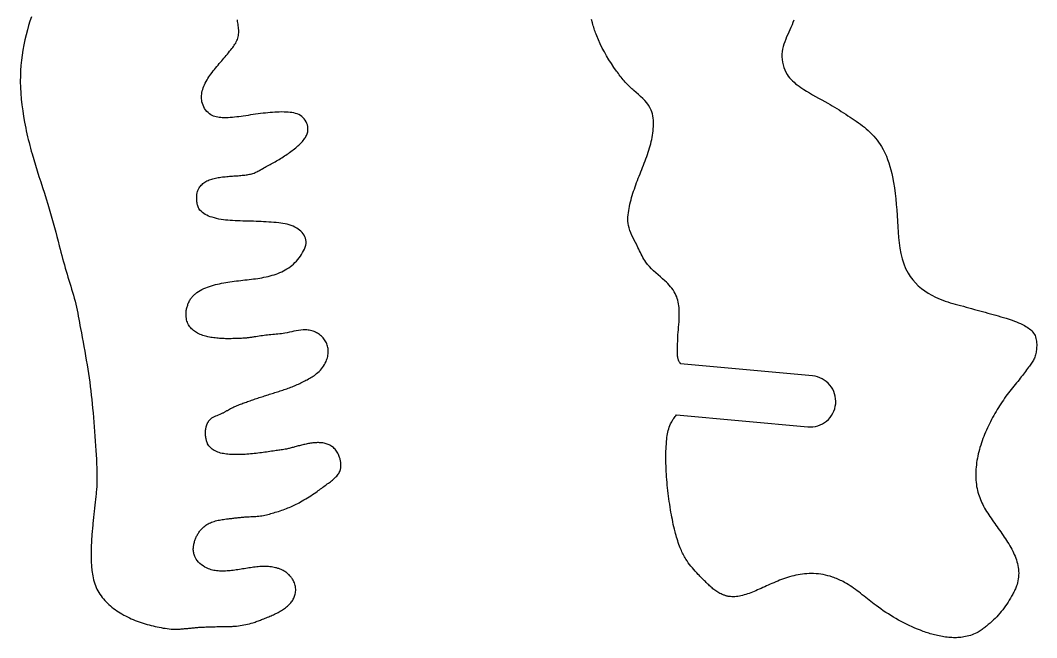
# Model space of a CAD drawing. Extents: x 0 to 235, y 0 to 140.
# Drawn here: x 121.66 to 151.47, y 100.76 to 118.89 of the extents above; entities that cross this region are included whole.
import ezdxf

# ---------------------------------------------------------------- set-up
doc = ezdxf.new("R2010")
doc.units = 0
doc.layers.add('CK_LEVEL_1', color=1, linetype='CONTINUOUS')

msp = doc.modelspace()

# ---------------------------------------------------------------- linework, layer by layer
at = {"layer": 'CK_LEVEL_1'}
msp.add_lwpolyline([(121.979, 118.988), (121.937, 118.862), (121.897, 118.734), (121.861, 118.606), (121.822, 118.459), (121.788, 118.312), (121.757, 118.163), (121.729, 118.014), (121.706, 117.864), (121.687, 117.713), (121.673, 117.562), (121.662, 117.411), (121.656, 117.26), (121.655, 117.089), (121.659, 116.917), (121.669, 116.746), (121.683, 116.575), (121.701, 116.404), (121.724, 116.233), (121.751, 116.063), (121.781, 115.894), (121.814, 115.725), (121.831, 115.64), (121.85, 115.554), (121.869, 115.469), (121.889, 115.384), (121.91, 115.299), (121.931, 115.214), (121.953, 115.13), (121.976, 115.046), (121.999, 114.962), (122.047, 114.796), (122.097, 114.632), (122.148, 114.468), (122.201, 114.304), (122.254, 114.14), (122.307, 113.977), (122.36, 113.813), (122.412, 113.649), (122.463, 113.485), (122.503, 113.35), (122.542, 113.215), (122.581, 113.079), (122.619, 112.943), (122.656, 112.807), (122.692, 112.671), (122.728, 112.535), (122.764, 112.398), (122.799, 112.262), (122.823, 112.169), (122.848, 112.076), (122.872, 111.983), (122.897, 111.891), (122.922, 111.798), (122.947, 111.705), (122.973, 111.613), (122.999, 111.521), (123.026, 111.429), (123.053, 111.341), (123.08, 111.254), (123.107, 111.166), (123.134, 111.079), (123.161, 110.991), (123.188, 110.903), (123.213, 110.816), (123.237, 110.727), (123.261, 110.639), (123.282, 110.551), (123.302, 110.463), (123.321, 110.374), (123.339, 110.285), (123.356, 110.196), (123.372, 110.107), (123.389, 110.018), (123.405, 109.929), (123.421, 109.839), (123.445, 109.706), (123.469, 109.573), (123.494, 109.44), (123.519, 109.307), (123.543, 109.173), (123.567, 109.04), (123.59, 108.907), (123.613, 108.774), (123.634, 108.64), (123.654, 108.513), (123.672, 108.386), (123.69, 108.259), (123.707, 108.132), (123.722, 108.005), (123.737, 107.878), (123.751, 107.75), (123.765, 107.623), (123.777, 107.495), (123.79, 107.358), (123.802, 107.221), (123.814, 107.084), (123.825, 106.947), (123.835, 106.809), (123.844, 106.672), (123.854, 106.534), (123.863, 106.397), (123.871, 106.259), (123.879, 106.13), (123.886, 106), (123.892, 105.87), (123.897, 105.741), (123.9, 105.611), (123.901, 105.481), (123.9, 105.352), (123.895, 105.222), (123.888, 105.093), (123.884, 105.051), (123.881, 105.009), (123.877, 104.967), (123.873, 104.925), (123.868, 104.883), (123.864, 104.841), (123.859, 104.799), (123.854, 104.757), (123.85, 104.715), (123.845, 104.67), (123.84, 104.626), (123.835, 104.581), (123.83, 104.537), (123.825, 104.492), (123.82, 104.448), (123.815, 104.404), (123.81, 104.359), (123.806, 104.315), (123.801, 104.269), (123.796, 104.223), (123.791, 104.177), (123.787, 104.131), (123.782, 104.085), (123.778, 104.039), (123.773, 103.994), (123.769, 103.948), (123.765, 103.902), (123.761, 103.856), (123.757, 103.81), (123.754, 103.764), (123.751, 103.717), (123.747, 103.671), (123.745, 103.625), (123.742, 103.579), (123.74, 103.533), (123.738, 103.486), (123.736, 103.441), (123.734, 103.396), (123.733, 103.35), (123.733, 103.305), (123.732, 103.26), (123.732, 103.214), (123.732, 103.169), (123.732, 103.124), (123.733, 103.078), (123.734, 103.035), (123.735, 102.991), (123.737, 102.947), (123.739, 102.904), (123.742, 102.86), (123.746, 102.817), (123.75, 102.773), (123.754, 102.73), (123.76, 102.686), (123.768, 102.628), (123.779, 102.571), (123.79, 102.513), (123.804, 102.456), (123.82, 102.4), (123.838, 102.344), (123.858, 102.289), (123.88, 102.235), (123.904, 102.182), (123.931, 102.132), (123.959, 102.082), (123.99, 102.034), (124.022, 101.988), (124.057, 101.942), (124.093, 101.898), (124.131, 101.855), (124.17, 101.813), (124.21, 101.773), (124.253, 101.732), (124.298, 101.693), (124.343, 101.655), (124.39, 101.619), (124.437, 101.584), (124.486, 101.55), (124.535, 101.517), (124.585, 101.486), (124.636, 101.456), (124.689, 101.425), (124.744, 101.396), (124.798, 101.368), (124.854, 101.342), (124.91, 101.316), (124.966, 101.292), (125.023, 101.268), (125.08, 101.246), (125.138, 101.225), (125.196, 101.205), (125.255, 101.186), (125.314, 101.168), (125.373, 101.151), (125.433, 101.135), (125.493, 101.12), (125.553, 101.105), (125.613, 101.091), (125.674, 101.078), (125.731, 101.065), (125.789, 101.054), (125.848, 101.043), (125.906, 101.034), (125.965, 101.025), (126.023, 101.018), (126.082, 101.013), (126.141, 101.01), (126.199, 101.008), (126.215, 101.008), (126.231, 101.008), (126.247, 101.009), (126.263, 101.009), (126.279, 101.01), (126.295, 101.01), (126.31, 101.011), (126.326, 101.012), (126.342, 101.013), (126.374, 101.015), (126.406, 101.018), (126.438, 101.021), (126.471, 101.024), (126.503, 101.027), (126.535, 101.03), (126.567, 101.033), (126.599, 101.037), (126.631, 101.04), (126.664, 101.043), (126.697, 101.046), (126.731, 101.05), (126.764, 101.053), (126.797, 101.055), (126.83, 101.058), (126.864, 101.061), (126.897, 101.064), (126.93, 101.067), (126.93, 101.067), (126.973, 101.068), (127.016, 101.07), (127.059, 101.072), (127.102, 101.073), (127.145, 101.075), (127.189, 101.077), (127.232, 101.078), (127.276, 101.08), (127.319, 101.081), (127.369, 101.082), (127.42, 101.083), (127.47, 101.083), (127.52, 101.083), (127.57, 101.084), (127.62, 101.084), (127.671, 101.085), (127.721, 101.086), (127.771, 101.087), (127.796, 101.088), (127.821, 101.089), (127.847, 101.091), (127.872, 101.092), (127.897, 101.094), (127.923, 101.096), (127.948, 101.097), (127.973, 101.1), (127.999, 101.102), (128.053, 101.108), (128.107, 101.115), (128.161, 101.123), (128.215, 101.133), (128.268, 101.143), (128.322, 101.155), (128.375, 101.168), (128.427, 101.183), (128.479, 101.198), (128.511, 101.209), (128.543, 101.219), (128.575, 101.231), (128.607, 101.242), (128.638, 101.254), (128.67, 101.266), (128.701, 101.278), (128.733, 101.291), (128.764, 101.303), (128.8, 101.317), (128.835, 101.331), (128.87, 101.344), (128.905, 101.359), (128.941, 101.373), (128.976, 101.387), (129.011, 101.402), (129.045, 101.417), (129.08, 101.433), (129.114, 101.449), (129.148, 101.465), (129.182, 101.483), (129.216, 101.5), (129.249, 101.518), (129.282, 101.537), (129.314, 101.557), (129.346, 101.577), (129.378, 101.598), (129.407, 101.618), (129.435, 101.639), (129.463, 101.66), (129.49, 101.682), (129.516, 101.706), (129.541, 101.73), (129.565, 101.755), (129.588, 101.781), (129.61, 101.808), (129.629, 101.834), (129.647, 101.862), (129.663, 101.89), (129.678, 101.919), (129.691, 101.948), (129.703, 101.979), (129.713, 102.01), (129.721, 102.041), (129.728, 102.073), (129.732, 102.11), (129.735, 102.147), (129.734, 102.184), (129.732, 102.222), (129.726, 102.259), (129.719, 102.296), (129.709, 102.332), (129.697, 102.367), (129.683, 102.402), (129.671, 102.426), (129.658, 102.45), (129.644, 102.473), (129.63, 102.496), (129.614, 102.518), (129.597, 102.539), (129.58, 102.56), (129.562, 102.58), (129.543, 102.6), (129.524, 102.619), (129.504, 102.637), (129.483, 102.654), (129.462, 102.671), (129.44, 102.687), (129.417, 102.702), (129.394, 102.716), (129.371, 102.729), (129.347, 102.742), (129.326, 102.752), (129.304, 102.762), (129.282, 102.771), (129.259, 102.779), (129.237, 102.787), (129.214, 102.795), (129.191, 102.801), (129.168, 102.808), (129.144, 102.813), (129.104, 102.822), (129.062, 102.83), (129.021, 102.836), (128.98, 102.841), (128.938, 102.845), (128.896, 102.848), (128.855, 102.849), (128.813, 102.85), (128.771, 102.849), (128.725, 102.848), (128.68, 102.845), (128.634, 102.841), (128.589, 102.837), (128.544, 102.832), (128.499, 102.826), (128.453, 102.82), (128.408, 102.813), (128.363, 102.806), (128.317, 102.799), (128.27, 102.792), (128.224, 102.784), (128.178, 102.777), (128.131, 102.769), (128.085, 102.762), (128.038, 102.755), (127.992, 102.748), (127.945, 102.742), (127.9, 102.736), (127.855, 102.731), (127.81, 102.726), (127.765, 102.722), (127.72, 102.719), (127.675, 102.716), (127.63, 102.715), (127.585, 102.714), (127.54, 102.715), (127.498, 102.716), (127.457, 102.719), (127.415, 102.723), (127.374, 102.729), (127.333, 102.736), (127.292, 102.745), (127.251, 102.755), (127.211, 102.768), (127.172, 102.783), (127.119, 102.806), (127.067, 102.833), (127.017, 102.864), (126.97, 102.898), (126.926, 102.936), (126.885, 102.977), (126.848, 103.021), (126.815, 103.069), (126.787, 103.119), (126.775, 103.145), (126.765, 103.171), (126.756, 103.199), (126.748, 103.226), (126.741, 103.254), (126.736, 103.282), (126.733, 103.311), (126.73, 103.339), (126.73, 103.367), (126.731, 103.396), (126.733, 103.424), (126.736, 103.452), (126.741, 103.48), (126.746, 103.507), (126.753, 103.535), (126.761, 103.562), (126.769, 103.589), (126.778, 103.616), (126.787, 103.641), (126.796, 103.665), (126.806, 103.689), (126.817, 103.713), (126.828, 103.737), (126.84, 103.76), (126.852, 103.783), (126.865, 103.806), (126.879, 103.828), (126.894, 103.851), (126.91, 103.873), (126.926, 103.895), (126.943, 103.916), (126.961, 103.937), (126.979, 103.957), (126.998, 103.976), (127.018, 103.995), (127.039, 104.013), (127.068, 104.037), (127.099, 104.059), (127.131, 104.08), (127.164, 104.099), (127.198, 104.117), (127.232, 104.134), (127.268, 104.149), (127.303, 104.163), (127.339, 104.175), (127.379, 104.187), (127.418, 104.197), (127.458, 104.206), (127.498, 104.214), (127.538, 104.221), (127.578, 104.228), (127.618, 104.234), (127.659, 104.239), (127.699, 104.244), (127.731, 104.248), (127.763, 104.252), (127.795, 104.256), (127.826, 104.26), (127.858, 104.263), (127.89, 104.267), (127.921, 104.271), (127.953, 104.274), (127.985, 104.278), (128.017, 104.282), (128.05, 104.285), (128.082, 104.289), (128.115, 104.292), (128.147, 104.296), (128.18, 104.299), (128.212, 104.302), (128.245, 104.304), (128.278, 104.306), (128.325, 104.309), (128.372, 104.311), (128.419, 104.313), (128.466, 104.315), (128.514, 104.317), (128.561, 104.32), (128.608, 104.323), (128.654, 104.328), (128.701, 104.333), (128.745, 104.34), (128.788, 104.348), (128.832, 104.357), (128.875, 104.367), (128.918, 104.378), (128.961, 104.389), (129.004, 104.401), (129.047, 104.413), (129.089, 104.426), (129.136, 104.44), (129.183, 104.454), (129.23, 104.469), (129.276, 104.484), (129.323, 104.5), (129.369, 104.516), (129.415, 104.532), (129.46, 104.55), (129.506, 104.568), (129.547, 104.585), (129.589, 104.603), (129.63, 104.622), (129.671, 104.641), (129.712, 104.661), (129.752, 104.681), (129.793, 104.702), (129.833, 104.723), (129.873, 104.745), (129.925, 104.774), (129.976, 104.803), (130.027, 104.833), (130.078, 104.864), (130.128, 104.895), (130.178, 104.927), (130.227, 104.959), (130.276, 104.993), (130.325, 105.026), (130.359, 105.051), (130.394, 105.076), (130.428, 105.101), (130.462, 105.126), (130.496, 105.151), (130.53, 105.177), (130.564, 105.202), (130.598, 105.227), (130.632, 105.252), (130.662, 105.274), (130.692, 105.295), (130.722, 105.317), (130.752, 105.338), (130.781, 105.361), (130.81, 105.384), (130.838, 105.408), (130.866, 105.432), (130.893, 105.458), (130.916, 105.481), (130.938, 105.506), (130.959, 105.531), (130.978, 105.557), (130.996, 105.584), (131.012, 105.611), (131.027, 105.64), (131.038, 105.669), (131.048, 105.7), (131.052, 105.717), (131.055, 105.735), (131.058, 105.754), (131.06, 105.772), (131.061, 105.79), (131.061, 105.809), (131.061, 105.827), (131.061, 105.846), (131.059, 105.864), (131.057, 105.888), (131.054, 105.912), (131.05, 105.936), (131.046, 105.959), (131.041, 105.983), (131.035, 106.006), (131.028, 106.029), (131.021, 106.052), (131.013, 106.075), (131, 106.108), (130.985, 106.141), (130.969, 106.173), (130.952, 106.204), (130.933, 106.234), (130.912, 106.262), (130.89, 106.29), (130.866, 106.316), (130.841, 106.34), (130.817, 106.359), (130.792, 106.377), (130.767, 106.394), (130.74, 106.409), (130.712, 106.422), (130.684, 106.435), (130.655, 106.446), (130.626, 106.455), (130.596, 106.463), (130.565, 106.47), (130.533, 106.476), (130.501, 106.48), (130.469, 106.483), (130.437, 106.485), (130.405, 106.486), (130.373, 106.486), (130.34, 106.484), (130.308, 106.483), (130.274, 106.48), (130.24, 106.477), (130.206, 106.472), (130.172, 106.468), (130.138, 106.462), (130.105, 106.457), (130.071, 106.45), (130.038, 106.443), (130.004, 106.436), (129.971, 106.429), (129.939, 106.421), (129.906, 106.413), (129.874, 106.405), (129.842, 106.397), (129.809, 106.388), (129.777, 106.379), (129.745, 106.37), (129.712, 106.362), (129.685, 106.354), (129.657, 106.346), (129.63, 106.339), (129.602, 106.331), (129.574, 106.324), (129.547, 106.317), (129.519, 106.31), (129.491, 106.304), (129.463, 106.298), (129.425, 106.29), (129.387, 106.284), (129.35, 106.277), (129.311, 106.272), (129.273, 106.267), (129.235, 106.262), (129.197, 106.257), (129.159, 106.252), (129.12, 106.247), (129.071, 106.24), (129.022, 106.233), (128.973, 106.226), (128.924, 106.219), (128.875, 106.211), (128.826, 106.204), (128.777, 106.197), (128.728, 106.19), (128.679, 106.183), (128.626, 106.176), (128.572, 106.169), (128.519, 106.163), (128.466, 106.158), (128.412, 106.153), (128.359, 106.148), (128.305, 106.144), (128.252, 106.141), (128.198, 106.138), (128.148, 106.136), (128.097, 106.135), (128.046, 106.134), (127.996, 106.134), (127.945, 106.135), (127.894, 106.136), (127.843, 106.139), (127.792, 106.142), (127.742, 106.146), (127.699, 106.151), (127.657, 106.156), (127.614, 106.163), (127.573, 106.171), (127.531, 106.181), (127.49, 106.192), (127.45, 106.206), (127.41, 106.222), (127.371, 106.241), (127.341, 106.258), (127.311, 106.277), (127.282, 106.297), (127.255, 106.32), (127.23, 106.344), (127.206, 106.369), (127.185, 106.396), (127.166, 106.425), (127.149, 106.455), (127.144, 106.467), (127.138, 106.48), (127.133, 106.493), (127.129, 106.507), (127.124, 106.52), (127.12, 106.534), (127.117, 106.547), (127.113, 106.561), (127.11, 106.575), (127.107, 106.589), (127.104, 106.604), (127.101, 106.619), (127.099, 106.633), (127.096, 106.648), (127.094, 106.663), (127.092, 106.678), (127.091, 106.692), (127.09, 106.707), (127.088, 106.722), (127.088, 106.737), (127.087, 106.752), (127.087, 106.767), (127.087, 106.783), (127.087, 106.798), (127.088, 106.813), (127.089, 106.828), (127.09, 106.843), (127.091, 106.858), (127.093, 106.872), (127.095, 106.887), (127.098, 106.901), (127.1, 106.916), (127.103, 106.93), (127.107, 106.945), (127.11, 106.959), (127.114, 106.973), (127.118, 106.987), (127.123, 107), (127.128, 107.014), (127.133, 107.027), (127.138, 107.04), (127.144, 107.053), (127.151, 107.065), (127.158, 107.078), (127.165, 107.09), (127.172, 107.101), (127.18, 107.113), (127.188, 107.124), (127.197, 107.134), (127.206, 107.145), (127.215, 107.155), (127.224, 107.165), (127.234, 107.174), (127.244, 107.183), (127.278, 107.21), (127.315, 107.233), (127.353, 107.253), (127.393, 107.271), (127.433, 107.288), (127.474, 107.305), (127.515, 107.321), (127.556, 107.339), (127.595, 107.357), (127.611, 107.365), (127.626, 107.373), (127.641, 107.382), (127.656, 107.39), (127.671, 107.399), (127.686, 107.408), (127.7, 107.417), (127.715, 107.426), (127.73, 107.434), (127.761, 107.452), (127.792, 107.469), (127.823, 107.486), (127.854, 107.502), (127.886, 107.518), (127.918, 107.533), (127.95, 107.548), (127.982, 107.562), (128.015, 107.576), (128.049, 107.59), (128.082, 107.603), (128.116, 107.616), (128.15, 107.629), (128.184, 107.641), (128.218, 107.654), (128.253, 107.666), (128.287, 107.678), (128.321, 107.69), (128.359, 107.703), (128.396, 107.717), (128.434, 107.73), (128.472, 107.743), (128.509, 107.756), (128.547, 107.77), (128.585, 107.783), (128.622, 107.795), (128.66, 107.808), (128.699, 107.821), (128.737, 107.833), (128.776, 107.845), (128.815, 107.858), (128.853, 107.87), (128.892, 107.882), (128.931, 107.894), (128.97, 107.906), (129.008, 107.917), (129.047, 107.93), (129.086, 107.942), (129.125, 107.954), (129.164, 107.966), (129.203, 107.979), (129.242, 107.992), (129.281, 108.004), (129.319, 108.017), (129.358, 108.03), (129.397, 108.044), (129.435, 108.057), (129.474, 108.071), (129.512, 108.085), (129.551, 108.099), (129.589, 108.113), (129.627, 108.128), (129.665, 108.143), (129.703, 108.159), (129.74, 108.175), (129.778, 108.191), (129.815, 108.208), (129.852, 108.225), (129.889, 108.243), (129.925, 108.261), (129.962, 108.279), (129.998, 108.297), (130.035, 108.316), (130.071, 108.335), (130.108, 108.355), (130.144, 108.375), (130.18, 108.395), (130.215, 108.417), (130.249, 108.439), (130.283, 108.462), (130.317, 108.487), (130.349, 108.512), (130.387, 108.545), (130.423, 108.58), (130.458, 108.616), (130.491, 108.654), (130.522, 108.694), (130.551, 108.735), (130.578, 108.778), (130.602, 108.823), (130.624, 108.869), (130.639, 108.905), (130.652, 108.942), (130.664, 108.98), (130.673, 109.018), (130.681, 109.057), (130.686, 109.095), (130.689, 109.134), (130.69, 109.173), (130.688, 109.212), (130.684, 109.247), (130.678, 109.282), (130.67, 109.316), (130.659, 109.349), (130.647, 109.383), (130.634, 109.415), (130.618, 109.447), (130.6, 109.477), (130.581, 109.507), (130.56, 109.535), (130.538, 109.563), (130.514, 109.589), (130.489, 109.613), (130.463, 109.636), (130.435, 109.658), (130.406, 109.678), (130.376, 109.697), (130.345, 109.714), (130.312, 109.731), (130.277, 109.745), (130.242, 109.758), (130.206, 109.769), (130.17, 109.778), (130.133, 109.785), (130.096, 109.791), (130.059, 109.795), (130.022, 109.797), (129.954, 109.796), (129.886, 109.791), (129.819, 109.782), (129.752, 109.77), (129.684, 109.756), (129.617, 109.741), (129.55, 109.726), (129.483, 109.711), (129.416, 109.698), (129.365, 109.69), (129.315, 109.683), (129.264, 109.677), (129.213, 109.672), (129.162, 109.667), (129.111, 109.663), (129.06, 109.658), (129.009, 109.654), (128.958, 109.649), (128.909, 109.644), (128.859, 109.639), (128.809, 109.633), (128.759, 109.626), (128.71, 109.619), (128.66, 109.612), (128.61, 109.605), (128.561, 109.598), (128.511, 109.59), (128.487, 109.586), (128.462, 109.582), (128.437, 109.578), (128.413, 109.575), (128.388, 109.571), (128.363, 109.567), (128.339, 109.564), (128.314, 109.561), (128.289, 109.558), (128.254, 109.555), (128.219, 109.552), (128.184, 109.55), (128.148, 109.548), (128.113, 109.546), (128.077, 109.545), (128.042, 109.544), (128.007, 109.543), (127.971, 109.542), (127.929, 109.541), (127.886, 109.54), (127.844, 109.539), (127.802, 109.539), (127.76, 109.539), (127.717, 109.539), (127.675, 109.539), (127.633, 109.54), (127.59, 109.542), (127.547, 109.544), (127.503, 109.547), (127.46, 109.55), (127.417, 109.554), (127.373, 109.559), (127.33, 109.564), (127.287, 109.571), (127.244, 109.578), (127.201, 109.586), (127.161, 109.594), (127.122, 109.603), (127.083, 109.614), (127.044, 109.625), (127.005, 109.637), (126.967, 109.651), (126.93, 109.666), (126.893, 109.683), (126.856, 109.701), (126.824, 109.719), (126.793, 109.739), (126.763, 109.76), (126.733, 109.782), (126.705, 109.806), (126.679, 109.831), (126.654, 109.857), (126.631, 109.886), (126.61, 109.915), (126.59, 109.949), (126.572, 109.984), (126.557, 110.021), (126.544, 110.058), (126.534, 110.097), (126.526, 110.136), (126.52, 110.176), (126.517, 110.215), (126.516, 110.255), (126.517, 110.282), (126.519, 110.31), (126.521, 110.337), (126.525, 110.364), (126.53, 110.391), (126.535, 110.417), (126.541, 110.444), (126.548, 110.47), (126.556, 110.497), (126.565, 110.524), (126.574, 110.552), (126.584, 110.579), (126.596, 110.606), (126.608, 110.632), (126.621, 110.658), (126.635, 110.683), (126.65, 110.707), (126.666, 110.731), (126.682, 110.751), (126.698, 110.771), (126.715, 110.79), (126.733, 110.808), (126.752, 110.826), (126.771, 110.843), (126.791, 110.859), (126.811, 110.875), (126.831, 110.891), (126.881, 110.924), (126.932, 110.955), (126.984, 110.983), (127.038, 111.009), (127.093, 111.032), (127.149, 111.054), (127.205, 111.074), (127.262, 111.092), (127.32, 111.109), (127.38, 111.125), (127.44, 111.14), (127.501, 111.154), (127.561, 111.166), (127.622, 111.178), (127.683, 111.189), (127.745, 111.199), (127.806, 111.208), (127.867, 111.217), (127.93, 111.225), (127.993, 111.233), (128.057, 111.24), (128.12, 111.248), (128.183, 111.255), (128.246, 111.262), (128.31, 111.269), (128.373, 111.276), (128.436, 111.284), (128.497, 111.292), (128.559, 111.3), (128.62, 111.309), (128.682, 111.319), (128.743, 111.33), (128.804, 111.341), (128.865, 111.354), (128.925, 111.368), (128.986, 111.383), (129.044, 111.399), (129.101, 111.417), (129.157, 111.436), (129.213, 111.456), (129.269, 111.478), (129.323, 111.502), (129.376, 111.528), (129.428, 111.556), (129.478, 111.586), (129.528, 111.619), (129.577, 111.654), (129.623, 111.692), (129.669, 111.731), (129.712, 111.773), (129.755, 111.818), (129.795, 111.864), (129.835, 111.913), (129.873, 111.965), (129.906, 112.014), (129.938, 112.066), (129.967, 112.118), (129.993, 112.172), (130.013, 112.226), (130.029, 112.281), (130.038, 112.335), (130.04, 112.389), (130.035, 112.443), (130.023, 112.488), (130.005, 112.532), (129.982, 112.575), (129.954, 112.616), (129.922, 112.656), (129.887, 112.693), (129.849, 112.727), (129.808, 112.759), (129.766, 112.787), (129.711, 112.818), (129.655, 112.845), (129.598, 112.867), (129.54, 112.885), (129.481, 112.9), (129.421, 112.913), (129.361, 112.923), (129.3, 112.931), (129.239, 112.938), (129.165, 112.946), (129.091, 112.953), (129.016, 112.959), (128.942, 112.964), (128.868, 112.969), (128.794, 112.973), (128.719, 112.976), (128.645, 112.98), (128.57, 112.982), (128.493, 112.985), (128.416, 112.987), (128.339, 112.989), (128.262, 112.992), (128.185, 112.994), (128.108, 112.997), (128.031, 113), (127.954, 113.003), (127.878, 113.008), (127.811, 113.012), (127.745, 113.017), (127.679, 113.023), (127.612, 113.031), (127.546, 113.04), (127.48, 113.052), (127.414, 113.066), (127.347, 113.083), (127.28, 113.103), (127.229, 113.121), (127.179, 113.141), (127.129, 113.163), (127.082, 113.188), (127.037, 113.215), (126.995, 113.246), (126.957, 113.28), (126.924, 113.317), (126.896, 113.358), (126.883, 113.383), (126.871, 113.41), (126.861, 113.437), (126.853, 113.465), (126.846, 113.493), (126.841, 113.523), (126.836, 113.553), (126.833, 113.583), (126.831, 113.613), (126.83, 113.654), (126.83, 113.696), (126.832, 113.737), (126.837, 113.777), (126.844, 113.817), (126.854, 113.856), (126.866, 113.894), (126.881, 113.93), (126.9, 113.965), (126.918, 113.993), (126.939, 114.02), (126.961, 114.046), (126.986, 114.07), (127.012, 114.093), (127.039, 114.114), (127.067, 114.134), (127.097, 114.152), (127.127, 114.169), (127.162, 114.186), (127.198, 114.201), (127.234, 114.215), (127.27, 114.226), (127.307, 114.237), (127.345, 114.246), (127.382, 114.255), (127.42, 114.262), (127.458, 114.269), (127.5, 114.275), (127.542, 114.281), (127.584, 114.287), (127.626, 114.292), (127.668, 114.296), (127.71, 114.3), (127.752, 114.304), (127.795, 114.307), (127.837, 114.311), (127.878, 114.314), (127.919, 114.317), (127.96, 114.319), (128.001, 114.322), (128.042, 114.325), (128.083, 114.329), (128.124, 114.332), (128.165, 114.336), (128.206, 114.34), (128.241, 114.344), (128.276, 114.349), (128.31, 114.354), (128.344, 114.359), (128.378, 114.366), (128.412, 114.373), (128.446, 114.382), (128.479, 114.392), (128.511, 114.403), (128.54, 114.415), (128.568, 114.427), (128.596, 114.44), (128.624, 114.454), (128.651, 114.469), (128.679, 114.484), (128.706, 114.499), (128.733, 114.515), (128.76, 114.53), (128.797, 114.551), (128.834, 114.571), (128.87, 114.591), (128.907, 114.611), (128.944, 114.63), (128.981, 114.65), (129.017, 114.67), (129.054, 114.69), (129.09, 114.711), (129.131, 114.733), (129.171, 114.757), (129.211, 114.78), (129.25, 114.804), (129.29, 114.829), (129.329, 114.853), (129.368, 114.879), (129.407, 114.904), (129.445, 114.93), (129.482, 114.955), (129.519, 114.981), (129.556, 115.007), (129.592, 115.033), (129.628, 115.06), (129.664, 115.088), (129.699, 115.115), (129.734, 115.144), (129.768, 115.173), (129.797, 115.198), (129.826, 115.223), (129.854, 115.249), (129.882, 115.276), (129.908, 115.304), (129.934, 115.332), (129.958, 115.362), (129.982, 115.393), (130.004, 115.424), (130.019, 115.449), (130.034, 115.475), (130.047, 115.501), (130.059, 115.528), (130.07, 115.556), (130.079, 115.584), (130.086, 115.612), (130.091, 115.641), (130.094, 115.67), (130.094, 115.718), (130.089, 115.767), (130.077, 115.815), (130.061, 115.862), (130.04, 115.908), (130.014, 115.951), (129.985, 115.992), (129.952, 116.028), (129.916, 116.061), (129.873, 116.092), (129.828, 116.118), (129.779, 116.139), (129.729, 116.155), (129.677, 116.168), (129.624, 116.178), (129.57, 116.185), (129.515, 116.19), (129.461, 116.193), (129.391, 116.195), (129.322, 116.196), (129.253, 116.195), (129.185, 116.193), (129.117, 116.189), (129.05, 116.184), (128.982, 116.179), (128.915, 116.172), (128.848, 116.165), (128.775, 116.156), (128.703, 116.147), (128.63, 116.138), (128.557, 116.128), (128.485, 116.118), (128.412, 116.108), (128.339, 116.097), (128.267, 116.086), (128.194, 116.076), (128.131, 116.067), (128.068, 116.058), (128.005, 116.049), (127.941, 116.042), (127.878, 116.035), (127.814, 116.03), (127.75, 116.027), (127.685, 116.025), (127.62, 116.025), (127.577, 116.027), (127.533, 116.03), (127.489, 116.035), (127.446, 116.042), (127.403, 116.051), (127.362, 116.062), (127.321, 116.076), (127.282, 116.093), (127.244, 116.113), (127.202, 116.142), (127.162, 116.176), (127.126, 116.213), (127.092, 116.254), (127.063, 116.299), (127.037, 116.345), (127.015, 116.394), (126.997, 116.444), (126.984, 116.495), (126.976, 116.541), (126.972, 116.586), (126.971, 116.632), (126.973, 116.678), (126.977, 116.723), (126.985, 116.768), (126.994, 116.813), (127.006, 116.857), (127.02, 116.9), (127.039, 116.949), (127.059, 116.997), (127.082, 117.044), (127.106, 117.09), (127.132, 117.135), (127.16, 117.179), (127.188, 117.223), (127.218, 117.266), (127.248, 117.309), (127.282, 117.354), (127.315, 117.399), (127.35, 117.443), (127.385, 117.487), (127.42, 117.53), (127.455, 117.573), (127.491, 117.616), (127.527, 117.659), (127.563, 117.701), (127.597, 117.74), (127.63, 117.779), (127.664, 117.818), (127.697, 117.858), (127.73, 117.897), (127.763, 117.937), (127.796, 117.977), (127.829, 118.018), (127.861, 118.059), (127.885, 118.09), (127.908, 118.122), (127.931, 118.154), (127.953, 118.187), (127.973, 118.221), (127.992, 118.255), (128.009, 118.29), (128.024, 118.325), (128.036, 118.362), (128.046, 118.4), (128.054, 118.44), (128.059, 118.48), (128.061, 118.52), (128.062, 118.561), (128.061, 118.602), (128.059, 118.644), (128.055, 118.685), (128.05, 118.726), (128.045, 118.77), (128.038, 118.813), (128.03, 118.856), (128.022, 118.899)], dxfattribs=at)
msp.add_lwpolyline([(144.348, 118.895), (144.323, 118.823), (144.295, 118.751), (144.265, 118.681), (144.234, 118.61), (144.202, 118.54), (144.17, 118.469), (144.138, 118.399), (144.109, 118.329), (144.081, 118.258), (144.056, 118.187), (144.035, 118.115), (144.018, 118.042), (144.006, 117.967), (144, 117.891), (143.999, 117.813), (144.004, 117.735), (144.015, 117.658), (144.031, 117.581), (144.053, 117.506), (144.08, 117.433), (144.113, 117.363), (144.152, 117.297), (144.187, 117.246), (144.225, 117.198), (144.266, 117.152), (144.309, 117.109), (144.355, 117.067), (144.402, 117.027), (144.451, 116.989), (144.501, 116.952), (144.552, 116.917), (144.637, 116.86), (144.724, 116.805), (144.811, 116.753), (144.9, 116.702), (144.988, 116.652), (145.077, 116.602), (145.166, 116.553), (145.255, 116.504), (145.343, 116.453), (145.41, 116.415), (145.476, 116.375), (145.543, 116.335), (145.608, 116.295), (145.674, 116.254), (145.74, 116.212), (145.805, 116.171), (145.87, 116.129), (145.935, 116.087), (145.997, 116.046), (146.059, 116.006), (146.121, 115.964), (146.182, 115.923), (146.242, 115.88), (146.302, 115.836), (146.361, 115.791), (146.419, 115.745), (146.475, 115.697), (146.532, 115.647), (146.588, 115.595), (146.641, 115.541), (146.693, 115.485), (146.743, 115.427), (146.791, 115.368), (146.837, 115.308), (146.88, 115.245), (146.921, 115.181), (146.973, 115.09), (147.02, 114.996), (147.063, 114.899), (147.101, 114.8), (147.136, 114.7), (147.167, 114.598), (147.195, 114.495), (147.219, 114.392), (147.242, 114.289), (147.272, 114.128), (147.298, 113.967), (147.32, 113.805), (147.339, 113.644), (147.354, 113.482), (147.368, 113.319), (147.38, 113.155), (147.391, 112.99), (147.402, 112.824), (147.412, 112.666), (147.424, 112.507), (147.44, 112.349), (147.461, 112.193), (147.489, 112.038), (147.525, 111.888), (147.571, 111.741), (147.628, 111.6), (147.699, 111.464), (147.763, 111.365), (147.835, 111.27), (147.914, 111.18), (148, 111.095), (148.092, 111.015), (148.188, 110.941), (148.289, 110.873), (148.394, 110.812), (148.501, 110.756), (148.573, 110.724), (148.644, 110.695), (148.717, 110.667), (148.79, 110.642), (148.864, 110.618), (148.938, 110.596), (149.012, 110.574), (149.086, 110.553), (149.161, 110.533), (149.242, 110.511), (149.322, 110.489), (149.403, 110.467), (149.484, 110.444), (149.564, 110.422), (149.645, 110.4), (149.726, 110.378), (149.807, 110.356), (149.887, 110.334), (149.964, 110.313), (150.041, 110.292), (150.117, 110.27), (150.194, 110.249), (150.271, 110.227), (150.347, 110.206), (150.423, 110.183), (150.499, 110.161), (150.574, 110.138), (150.636, 110.118), (150.697, 110.099), (150.758, 110.078), (150.818, 110.056), (150.878, 110.033), (150.938, 110.009), (150.998, 109.982), (151.057, 109.953), (151.115, 109.922), (151.154, 109.9), (151.192, 109.876), (151.229, 109.851), (151.265, 109.825), (151.298, 109.796), (151.33, 109.767), (151.359, 109.735), (151.384, 109.701), (151.407, 109.666), (151.425, 109.628), (151.44, 109.589), (151.452, 109.548), (151.461, 109.506), (151.467, 109.462), (151.471, 109.418), (151.473, 109.374), (151.473, 109.329), (151.472, 109.285), (151.469, 109.248), (151.466, 109.211), (151.462, 109.174), (151.457, 109.138), (151.45, 109.102), (151.442, 109.067), (151.432, 109.033), (151.421, 108.999), (151.407, 108.966), (151.393, 108.935), (151.377, 108.905), (151.359, 108.875), (151.34, 108.845), (151.321, 108.816), (151.3, 108.788), (151.28, 108.759), (151.258, 108.731), (151.237, 108.703), (151.206, 108.662), (151.175, 108.62), (151.145, 108.579), (151.114, 108.538), (151.084, 108.497), (151.053, 108.456), (151.022, 108.416), (150.991, 108.375), (150.96, 108.335), (150.922, 108.286), (150.883, 108.238), (150.844, 108.19), (150.804, 108.142), (150.765, 108.094), (150.726, 108.046), (150.687, 107.998), (150.649, 107.949), (150.611, 107.9), (150.572, 107.847), (150.533, 107.793), (150.495, 107.738), (150.457, 107.683), (150.421, 107.627), (150.385, 107.571), (150.35, 107.514), (150.315, 107.457), (150.281, 107.4), (150.247, 107.341), (150.213, 107.282), (150.18, 107.222), (150.148, 107.162), (150.116, 107.101), (150.086, 107.04), (150.056, 106.979), (150.027, 106.917), (149.998, 106.855), (149.971, 106.793), (149.945, 106.73), (149.92, 106.667), (149.896, 106.604), (149.873, 106.541), (149.851, 106.477), (149.83, 106.412), (149.81, 106.348), (149.792, 106.282), (149.775, 106.219), (149.76, 106.156), (149.746, 106.092), (149.733, 106.028), (149.722, 105.963), (149.712, 105.899), (149.704, 105.834), (149.697, 105.769), (149.691, 105.703), (149.688, 105.64), (149.686, 105.577), (149.685, 105.513), (149.687, 105.45), (149.69, 105.387), (149.696, 105.323), (149.703, 105.261), (149.712, 105.198), (149.724, 105.136), (149.736, 105.082), (149.75, 105.029), (149.766, 104.976), (149.783, 104.924), (149.801, 104.872), (149.821, 104.821), (149.842, 104.77), (149.865, 104.72), (149.889, 104.671), (149.916, 104.618), (149.945, 104.566), (149.975, 104.514), (150.005, 104.463), (150.037, 104.413), (150.069, 104.363), (150.102, 104.314), (150.136, 104.265), (150.17, 104.216), (150.205, 104.165), (150.241, 104.115), (150.276, 104.065), (150.312, 104.015), (150.348, 103.965), (150.383, 103.914), (150.419, 103.864), (150.454, 103.814), (150.489, 103.763), (150.523, 103.714), (150.556, 103.664), (150.589, 103.614), (150.621, 103.563), (150.653, 103.512), (150.683, 103.46), (150.713, 103.408), (150.742, 103.356), (150.769, 103.302), (150.794, 103.252), (150.817, 103.2), (150.839, 103.148), (150.859, 103.096), (150.878, 103.043), (150.894, 102.989), (150.909, 102.935), (150.921, 102.88), (150.931, 102.824), (150.938, 102.768), (150.943, 102.711), (150.945, 102.654), (150.944, 102.597), (150.941, 102.54), (150.934, 102.484), (150.925, 102.428), (150.912, 102.372), (150.897, 102.318), (150.886, 102.286), (150.874, 102.254), (150.861, 102.223), (150.848, 102.191), (150.833, 102.161), (150.818, 102.13), (150.803, 102.099), (150.787, 102.069), (150.771, 102.039), (150.737, 101.979), (150.703, 101.92), (150.668, 101.861), (150.632, 101.803), (150.595, 101.746), (150.557, 101.69), (150.517, 101.634), (150.476, 101.58), (150.434, 101.527), (150.39, 101.475), (150.346, 101.424), (150.3, 101.375), (150.253, 101.326), (150.205, 101.279), (150.155, 101.232), (150.105, 101.187), (150.054, 101.142), (150.002, 101.099), (149.976, 101.077), (149.95, 101.057), (149.923, 101.036), (149.896, 101.016), (149.869, 100.997), (149.842, 100.978), (149.814, 100.959), (149.786, 100.942), (149.757, 100.925), (149.713, 100.902), (149.669, 100.88), (149.624, 100.861), (149.578, 100.843), (149.531, 100.827), (149.483, 100.813), (149.435, 100.801), (149.387, 100.79), (149.338, 100.781), (149.294, 100.774), (149.25, 100.768), (149.206, 100.764), (149.162, 100.761), (149.118, 100.759), (149.073, 100.759), (149.029, 100.759), (148.985, 100.761), (148.941, 100.763), (148.894, 100.767), (148.847, 100.771), (148.8, 100.777), (148.753, 100.784), (148.707, 100.791), (148.66, 100.8), (148.614, 100.809), (148.568, 100.819), (148.522, 100.83), (148.48, 100.841), (148.437, 100.852), (148.395, 100.864), (148.353, 100.876), (148.311, 100.889), (148.269, 100.902), (148.228, 100.916), (148.186, 100.93), (148.145, 100.945), (148.062, 100.976), (147.98, 101.009), (147.898, 101.043), (147.817, 101.078), (147.737, 101.115), (147.657, 101.154), (147.578, 101.194), (147.499, 101.235), (147.421, 101.277), (147.345, 101.32), (147.27, 101.364), (147.195, 101.41), (147.121, 101.456), (147.047, 101.503), (146.974, 101.552), (146.903, 101.602), (146.831, 101.653), (146.761, 101.704), (146.71, 101.743), (146.659, 101.783), (146.609, 101.822), (146.559, 101.862), (146.508, 101.902), (146.458, 101.942), (146.408, 101.982), (146.358, 102.022), (146.307, 102.062), (146.257, 102.101), (146.206, 102.139), (146.155, 102.177), (146.103, 102.214), (146.051, 102.25), (145.998, 102.286), (145.944, 102.32), (145.89, 102.353), (145.835, 102.384), (145.797, 102.404), (145.759, 102.424), (145.72, 102.443), (145.682, 102.461), (145.642, 102.478), (145.603, 102.495), (145.563, 102.511), (145.522, 102.526), (145.482, 102.54), (145.415, 102.561), (145.347, 102.58), (145.278, 102.597), (145.209, 102.611), (145.139, 102.622), (145.07, 102.631), (144.999, 102.638), (144.929, 102.642), (144.859, 102.643), (144.794, 102.642), (144.73, 102.638), (144.666, 102.633), (144.602, 102.625), (144.538, 102.616), (144.474, 102.604), (144.411, 102.592), (144.348, 102.577), (144.286, 102.561), (144.226, 102.544), (144.166, 102.526), (144.107, 102.507), (144.049, 102.487), (143.99, 102.466), (143.932, 102.444), (143.875, 102.421), (143.817, 102.398), (143.76, 102.374), (143.706, 102.351), (143.653, 102.327), (143.599, 102.303), (143.546, 102.28), (143.493, 102.256), (143.439, 102.232), (143.386, 102.208), (143.333, 102.184), (143.279, 102.16), (143.232, 102.139), (143.184, 102.119), (143.136, 102.099), (143.088, 102.08), (143.039, 102.061), (142.991, 102.044), (142.941, 102.028), (142.891, 102.013), (142.841, 101.999), (142.797, 101.989), (142.753, 101.98), (142.709, 101.972), (142.664, 101.966), (142.619, 101.962), (142.575, 101.961), (142.53, 101.961), (142.486, 101.964), (142.442, 101.97), (142.423, 101.973), (142.405, 101.977), (142.386, 101.981), (142.368, 101.986), (142.35, 101.991), (142.331, 101.997), (142.313, 102.003), (142.296, 102.009), (142.278, 102.016), (142.245, 102.03), (142.213, 102.045), (142.181, 102.061), (142.15, 102.077), (142.119, 102.095), (142.089, 102.114), (142.06, 102.134), (142.031, 102.154), (142.002, 102.176), (141.976, 102.197), (141.951, 102.218), (141.925, 102.24), (141.9, 102.262), (141.876, 102.285), (141.852, 102.308), (141.828, 102.331), (141.804, 102.354), (141.78, 102.377), (141.753, 102.404), (141.727, 102.431), (141.7, 102.457), (141.673, 102.484), (141.647, 102.511), (141.621, 102.538), (141.595, 102.565), (141.568, 102.592), (141.542, 102.619), (141.499, 102.666), (141.456, 102.713), (141.413, 102.761), (141.371, 102.809), (141.331, 102.858), (141.291, 102.909), (141.253, 102.96), (141.217, 103.012), (141.182, 103.065), (141.161, 103.1), (141.14, 103.136), (141.121, 103.172), (141.102, 103.208), (141.083, 103.245), (141.066, 103.282), (141.049, 103.319), (141.033, 103.357), (141.017, 103.395), (140.996, 103.447), (140.977, 103.499), (140.958, 103.551), (140.941, 103.604), (140.924, 103.657), (140.908, 103.71), (140.893, 103.764), (140.878, 103.818), (140.864, 103.871), (140.846, 103.942), (140.829, 104.013), (140.813, 104.085), (140.798, 104.156), (140.784, 104.228), (140.77, 104.299), (140.757, 104.371), (140.744, 104.443), (140.732, 104.515), (140.719, 104.595), (140.707, 104.675), (140.695, 104.756), (140.684, 104.836), (140.673, 104.917), (140.663, 104.997), (140.654, 105.078), (140.645, 105.159), (140.637, 105.24), (140.629, 105.319), (140.622, 105.399), (140.616, 105.479), (140.611, 105.559), (140.606, 105.639), (140.602, 105.719), (140.599, 105.799), (140.596, 105.879), (140.595, 105.959), (140.594, 106.028), (140.594, 106.098), (140.595, 106.167), (140.597, 106.237), (140.6, 106.307), (140.603, 106.376), (140.608, 106.446), (140.614, 106.516), (140.621, 106.587), (140.627, 106.639), (140.634, 106.691), (140.642, 106.743), (140.652, 106.794), (140.663, 106.845), (140.677, 106.895), (140.692, 106.944), (140.71, 106.993), (140.731, 107.039), (140.748, 107.071), (140.765, 107.102), (140.784, 107.132), (140.803, 107.162), (140.824, 107.191), (140.845, 107.22), (140.866, 107.249), (140.888, 107.278), (140.91, 107.307), (140.91, 107.307), (144.759, 106.95, 0.414214), (145.576, 107.628, 0.414214), (144.898, 108.444), (141.028, 108.803), (141.023, 108.809), (141.018, 108.816), (141.013, 108.822), (141.009, 108.828), (141.004, 108.835), (140.999, 108.841), (140.995, 108.847), (140.991, 108.854), (140.987, 108.861), (140.979, 108.874), (140.973, 108.889), (140.967, 108.903), (140.962, 108.918), (140.957, 108.933), (140.953, 108.948), (140.949, 108.964), (140.946, 108.979), (140.943, 108.995), (140.939, 109.027), (140.936, 109.059), (140.934, 109.091), (140.933, 109.124), (140.933, 109.156), (140.933, 109.188), (140.934, 109.22), (140.935, 109.253), (140.936, 109.285), (140.937, 109.325), (140.939, 109.366), (140.94, 109.406), (140.941, 109.447), (140.942, 109.487), (140.944, 109.528), (140.945, 109.568), (140.947, 109.609), (140.95, 109.649), (140.955, 109.726), (140.961, 109.803), (140.968, 109.881), (140.974, 109.958), (140.98, 110.035), (140.985, 110.112), (140.988, 110.19), (140.989, 110.268), (140.987, 110.346), (140.985, 110.399), (140.98, 110.453), (140.974, 110.507), (140.966, 110.56), (140.955, 110.613), (140.943, 110.665), (140.928, 110.716), (140.911, 110.766), (140.89, 110.815), (140.865, 110.868), (140.836, 110.919), (140.804, 110.969), (140.769, 111.018), (140.732, 111.065), (140.693, 111.11), (140.652, 111.155), (140.609, 111.198), (140.566, 111.24), (140.5, 111.3), (140.433, 111.359), (140.366, 111.416), (140.299, 111.474), (140.234, 111.532), (140.171, 111.592), (140.11, 111.654), (140.054, 111.718), (140.003, 111.786), (139.974, 111.831), (139.946, 111.877), (139.92, 111.924), (139.895, 111.972), (139.871, 112.021), (139.847, 112.071), (139.824, 112.121), (139.8, 112.171), (139.776, 112.221), (139.74, 112.291), (139.703, 112.362), (139.666, 112.432), (139.63, 112.502), (139.596, 112.573), (139.564, 112.644), (139.537, 112.716), (139.514, 112.789), (139.497, 112.863), (139.488, 112.924), (139.483, 112.985), (139.481, 113.048), (139.483, 113.11), (139.487, 113.173), (139.494, 113.236), (139.503, 113.299), (139.514, 113.362), (139.526, 113.424), (139.541, 113.49), (139.556, 113.554), (139.572, 113.619), (139.59, 113.682), (139.608, 113.745), (139.628, 113.808), (139.648, 113.871), (139.669, 113.933), (139.69, 113.995), (139.714, 114.059), (139.737, 114.123), (139.762, 114.187), (139.786, 114.251), (139.811, 114.315), (139.836, 114.378), (139.862, 114.442), (139.887, 114.506), (139.912, 114.569), (139.937, 114.632), (139.962, 114.695), (139.986, 114.758), (140.009, 114.822), (140.032, 114.885), (140.055, 114.949), (140.076, 115.013), (140.097, 115.077), (140.116, 115.141), (140.133, 115.202), (140.15, 115.263), (140.165, 115.325), (140.178, 115.387), (140.191, 115.449), (140.201, 115.512), (140.211, 115.575), (140.219, 115.639), (140.225, 115.704), (140.229, 115.766), (140.231, 115.829), (140.231, 115.892), (140.229, 115.955), (140.223, 116.017), (140.214, 116.078), (140.202, 116.138), (140.185, 116.196), (140.164, 116.252), (140.128, 116.326), (140.083, 116.397), (140.033, 116.464), (139.976, 116.529), (139.916, 116.591), (139.852, 116.651), (139.787, 116.71), (139.721, 116.768), (139.655, 116.826), (139.625, 116.853), (139.596, 116.88), (139.567, 116.907), (139.538, 116.934), (139.51, 116.962), (139.482, 116.989), (139.455, 117.017), (139.428, 117.046), (139.401, 117.075), (139.371, 117.109), (139.342, 117.143), (139.312, 117.178), (139.284, 117.214), (139.256, 117.25), (139.228, 117.286), (139.2, 117.323), (139.173, 117.36), (139.146, 117.397), (139.07, 117.506), (138.996, 117.616), (138.924, 117.728), (138.855, 117.842), (138.79, 117.957), (138.727, 118.074), (138.669, 118.193), (138.615, 118.313), (138.564, 118.435), (138.549, 118.476), (138.534, 118.517), (138.519, 118.558), (138.505, 118.6), (138.491, 118.641), (138.478, 118.683), (138.465, 118.725), (138.453, 118.767), (138.441, 118.809), (138.412, 118.915)], format="xyb", dxfattribs=at)

doc.saveas('drawing.dxf')
